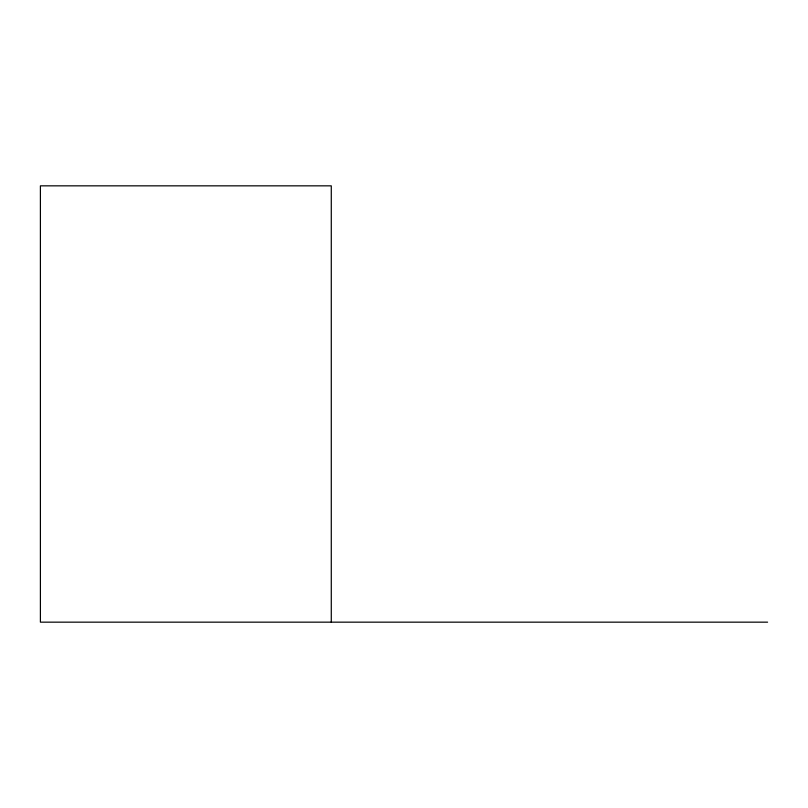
<?xml version="1.0" encoding="UTF-8"?>
<svg xmlns="http://www.w3.org/2000/svg" width="808" height="808" viewBox="0 0 808 808"><rect width="100%" height="100%" fill="white"/><g stroke="black" fill="none" stroke-linecap="round" stroke-linejoin="round"><path stroke-width="1.21" d="M767.6 622.16L40.4 622.16L40.4 185.84L331.28 185.84L331.28 622.16"/></g></svg>
